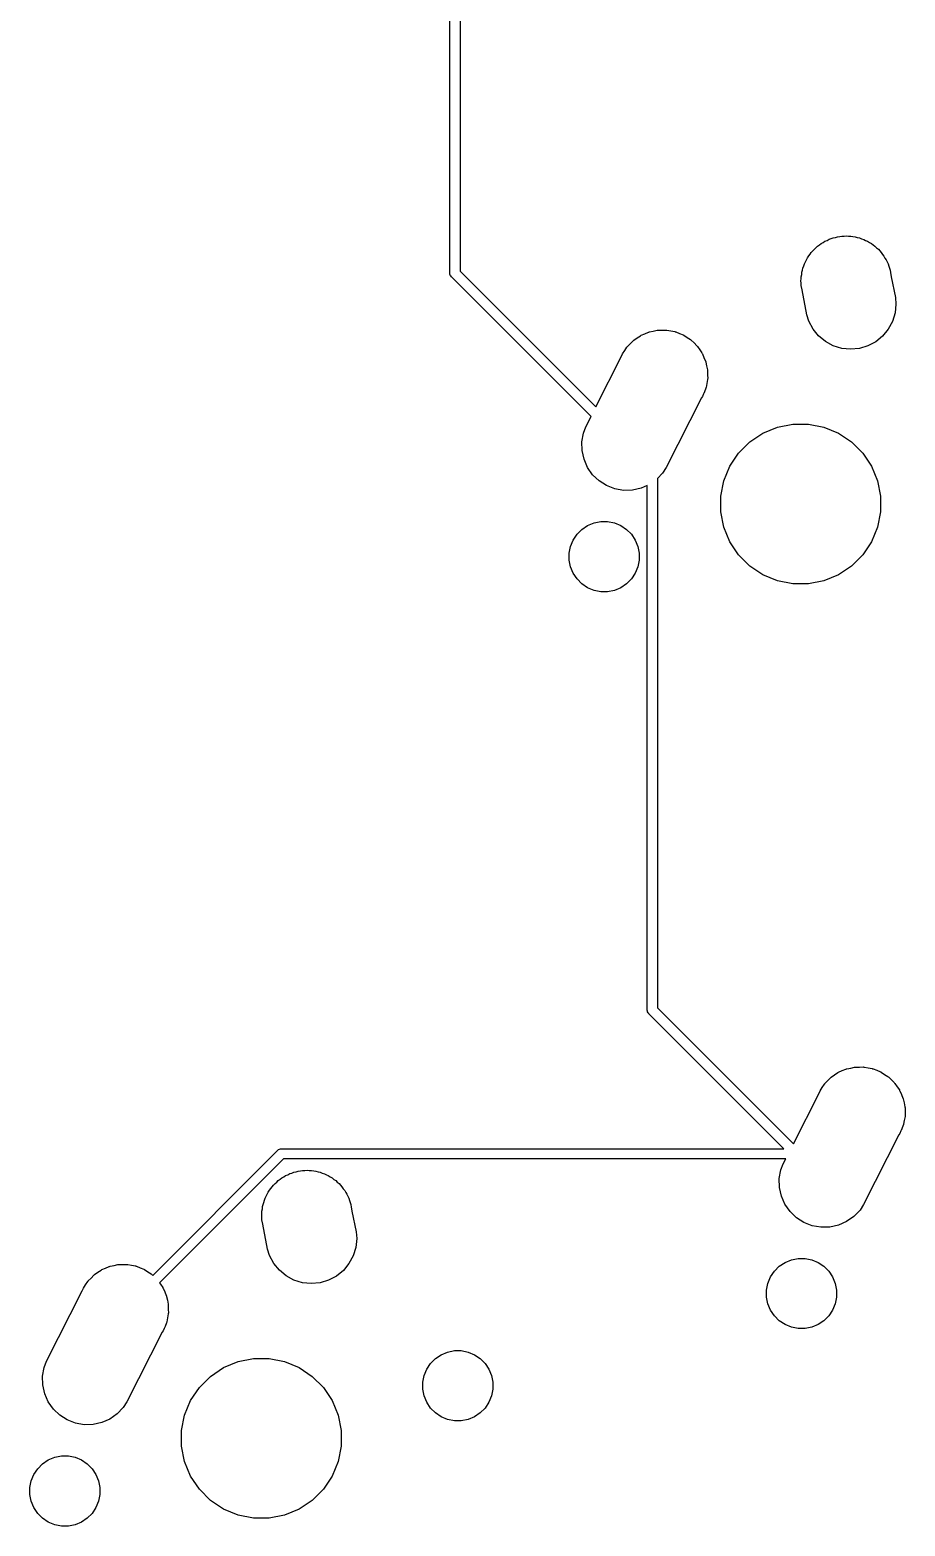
# Model space of a CAD drawing. Extents: x -662 to -203, y -195 to -58.
# Drawn here: x -374.79 to -352.93, y -172 to -134.64 of the extents above; entities that cross this region are included whole.
import ezdxf

# ---------------------------------------------------------------- set-up
doc = ezdxf.new("R2010")
doc.units = 0
doc.layers.add('BLACK', color=7, linetype='CONTINUOUS')

msp = doc.modelspace()

# ---------------------------------------------------------------- linework, layer by layer
at = {"layer": 'BLACK', "linetype": 'CONTINUOUS'}
for p, q in [((-364.303, -140.705), (-364.303, -127.615)), ((-364.049, -127.441), (-364.049, -140.659)), ((-355.199, -140.11), (-355.157, -140.076)), ((-355.157, -140.076), (-355.119, -140.038)), ((-355.119, -140.038), (-355.072, -140.006)), ((-355.072, -140.006), (-355.027, -139.97)), ((-355.027, -139.97), (-354.98, -139.945)), ((-354.98, -139.945), (-354.935, -139.915)), ((-354.935, -139.915), (-354.882, -139.893)), ((-354.882, -139.893), (-354.831, -139.866)), ((-354.831, -139.866), (-354.78, -139.851)), ((-354.78, -139.851), (-354.73, -139.83)), ((-354.73, -139.83), (-354.674, -139.819)), ((-354.674, -139.819), (-354.619, -139.803)), ((-354.619, -139.803), (-354.566, -139.798)), ((-354.566, -139.798), (-354.513, -139.787)), ((-354.513, -139.787), (-354.455, -139.787)), ((-354.455, -139.787), (-354.398, -139.782)), ((-354.398, -139.782), (-354.345, -139.787)), ((-354.345, -139.787), (-354.291, -139.787)), ((-354.291, -139.787), (-354.235, -139.798)), ((-354.235, -139.798), (-354.178, -139.804)), ((-354.178, -139.804), (-354.127, -139.82)), ((-354.127, -139.82), (-354.074, -139.83)), ((-354.074, -139.83), (-354.021, -139.852)), ((-354.021, -139.852), (-353.966, -139.869)), ((-353.966, -139.869), (-353.919, -139.895)), ((-353.919, -139.895), (-353.869, -139.915)), ((-353.869, -139.915), (-353.821, -139.947)), ((-353.821, -139.947), (-353.771, -139.974)), ((-353.771, -139.974), (-353.73, -140.008)), ((-353.73, -140.008), (-353.685, -140.038)), ((-353.685, -140.038), (-353.644, -140.079)), ((-353.644, -140.079), (-353.6, -140.116)), ((-355.445, -140.476), (-355.42, -140.429)), ((-355.42, -140.429), (-355.399, -140.379)), ((-355.399, -140.379), (-355.367, -140.331)), ((-355.367, -140.331), (-355.34, -140.281)), ((-355.34, -140.281), (-355.306, -140.24)), ((-355.306, -140.24), (-355.276, -140.195)), ((-355.276, -140.195), (-355.235, -140.154)), ((-355.235, -140.154), (-355.199, -140.11)), ((-353.6, -140.116), (-353.566, -140.157)), ((-353.566, -140.157), (-353.528, -140.195)), ((-353.528, -140.195), (-353.496, -140.243)), ((-353.496, -140.243), (-353.46, -140.287)), ((-353.46, -140.287), (-353.435, -140.335)), ((-353.435, -140.335), (-353.405, -140.379)), ((-353.405, -140.379), (-353.383, -140.432)), ((-353.383, -140.432), (-353.356, -140.483)), ((-364.304, -140.711), (-364.303, -140.705)), ((-364.301, -140.736), (-364.304, -140.711)), ((-364.294, -140.76), (-364.301, -140.736)), ((-364.284, -140.778), (-364.294, -140.76)), ((-364.282, -140.782), (-364.284, -140.778)), ((-364.266, -140.801), (-364.282, -140.782)), ((-364.262, -140.805), (-364.266, -140.801)), ((-360.776, -144.291), (-364.262, -140.805)), ((-364.049, -140.659), (-360.655, -144.053)), ((-355.527, -140.801), (-355.516, -140.745)), ((-355.527, -140.855), (-355.527, -140.801)), ((-355.516, -140.745), (-355.51, -140.688)), ((-355.51, -140.688), (-355.494, -140.637)), ((-355.494, -140.637), (-355.484, -140.584)), ((-355.484, -140.584), (-355.462, -140.531)), ((-355.462, -140.531), (-355.445, -140.476)), ((-353.356, -140.483), (-353.341, -140.534)), ((-353.341, -140.534), (-353.32, -140.584)), ((-353.32, -140.584), (-353.309, -140.64)), ((-353.309, -140.64), (-353.309, -140.642)), ((-353.309, -140.642), (-353.298, -140.694)), ((-353.298, -140.694), (-353.277, -140.801)), ((-353.277, -140.801), (-353.277, -140.803)), ((-353.277, -140.803), (-353.176, -141.321)), ((-355.533, -140.908), (-355.527, -140.855)), ((-355.527, -140.965), (-355.533, -140.908)), ((-355.527, -141.023), (-355.527, -140.965)), ((-355.506, -141.13), (-355.527, -141.023)), ((-355.384, -141.753), (-355.506, -141.13)), ((-353.16, -141.487), (-353.183, -141.707)), ((-353.176, -141.321), (-353.16, -141.487)), ((-355.337, -141.912), (-355.384, -141.753)), ((-355.233, -142.108), (-355.337, -141.912)), ((-353.248, -141.919), (-353.353, -142.114)), ((-353.183, -141.707), (-353.248, -141.919)), ((-359.708, -142.386), (-359.626, -142.331)), ((-359.626, -142.331), (-359.545, -142.274)), ((-359.545, -142.274), (-359.534, -142.27)), ((-359.534, -142.27), (-359.524, -142.263)), ((-359.524, -142.263), (-359.432, -142.225)), ((-359.432, -142.225), (-359.342, -142.185)), ((-359.342, -142.185), (-359.33, -142.183)), ((-359.33, -142.183), (-359.319, -142.178)), ((-359.319, -142.178), (-359.222, -142.159)), ((-359.222, -142.159), (-359.126, -142.137)), ((-359.126, -142.137), (-359.114, -142.137)), ((-359.114, -142.137), (-359.102, -142.135)), ((-359.102, -142.135), (-359.003, -142.135)), ((-359.003, -142.135), (-358.904, -142.133)), ((-358.904, -142.133), (-358.892, -142.135)), ((-358.892, -142.135), (-358.88, -142.135)), ((-358.88, -142.135), (-358.783, -142.154)), ((-358.783, -142.154), (-358.686, -142.171)), ((-358.686, -142.171), (-358.675, -142.176)), ((-358.675, -142.176), (-358.663, -142.178)), ((-358.663, -142.178), (-358.571, -142.216)), ((-358.571, -142.216), (-358.479, -142.252)), ((-358.479, -142.252), (-358.469, -142.258)), ((-358.469, -142.258), (-358.458, -142.263)), ((-358.458, -142.263), (-358.376, -142.318)), ((-358.376, -142.318), (-358.293, -142.371)), ((-355.093, -142.279), (-355.233, -142.108)), ((-354.922, -142.421), (-355.093, -142.279)), ((-353.494, -142.285), (-353.666, -142.425)), ((-353.353, -142.114), (-353.494, -142.285)), ((-359.988, -142.727), (-359.933, -142.645)), ((-359.933, -142.645), (-359.88, -142.561)), ((-359.88, -142.561), (-359.871, -142.553)), ((-359.871, -142.553), (-359.865, -142.543)), ((-359.865, -142.543), (-359.795, -142.473)), ((-359.795, -142.473), (-359.727, -142.401)), ((-359.727, -142.401), (-359.717, -142.395)), ((-359.717, -142.395), (-359.708, -142.386)), ((-358.293, -142.371), (-358.284, -142.379)), ((-358.284, -142.379), (-358.274, -142.386)), ((-358.274, -142.386), (-358.204, -142.456)), ((-358.204, -142.456), (-358.133, -142.524)), ((-358.133, -142.524), (-358.126, -142.534)), ((-358.126, -142.534), (-358.117, -142.543)), ((-358.117, -142.543), (-358.062, -142.625)), ((-358.062, -142.625), (-358.006, -142.706)), ((-358.006, -142.706), (-358.001, -142.717)), ((-354.727, -142.526), (-354.922, -142.421)), ((-354.515, -142.591), (-354.727, -142.526)), ((-354.295, -142.613), (-354.515, -142.591)), ((-354.074, -142.592), (-354.295, -142.613)), ((-353.862, -142.529), (-354.074, -142.592)), ((-353.666, -142.425), (-353.862, -142.529)), ((-360.655, -144.053), (-360.014, -142.789)), ((-360.014, -142.789), (-359.988, -142.727)), ((-358.001, -142.717), (-357.994, -142.727)), ((-357.994, -142.727), (-357.956, -142.818)), ((-357.956, -142.818), (-357.916, -142.909)), ((-357.916, -142.909), (-357.914, -142.92)), ((-357.914, -142.92), (-357.909, -142.932)), ((-357.909, -142.932), (-357.89, -143.029)), ((-357.89, -143.029), (-357.869, -143.125)), ((-357.866, -143.371), (-357.885, -143.467)), ((-357.869, -143.125), (-357.868, -143.137)), ((-357.868, -143.137), (-357.866, -143.149)), ((-357.866, -143.149), (-357.866, -143.248)), ((-357.866, -143.248), (-357.864, -143.347)), ((-357.864, -143.347), (-357.866, -143.358)), ((-357.866, -143.358), (-357.866, -143.371)), ((-358.018, -143.829), (-358.9, -145.567)), ((-357.994, -143.793), (-358.018, -143.829)), ((-357.968, -143.73), (-357.994, -143.793)), ((-357.963, -143.719), (-357.968, -143.73)), ((-357.947, -143.679), (-357.963, -143.719)), ((-357.909, -143.588), (-357.947, -143.679)), ((-357.907, -143.576), (-357.909, -143.588)), ((-357.902, -143.565), (-357.907, -143.576)), ((-357.885, -143.467), (-357.902, -143.565)), ((-360.967, -144.704), (-360.907, -144.549)), ((-360.907, -144.549), (-360.776, -144.291)), ((-356.485, -144.709), (-356.122, -144.559)), ((-356.122, -144.559), (-355.737, -144.483)), ((-355.737, -144.483), (-355.344, -144.483)), ((-355.344, -144.483), (-354.959, -144.559)), ((-354.959, -144.559), (-354.596, -144.709)), ((-361.005, -144.922), (-360.967, -144.704)), ((-361.001, -145.144), (-361.005, -144.922)), ((-357.09, -145.205), (-356.812, -144.928)), ((-356.812, -144.928), (-356.485, -144.709)), ((-354.596, -144.709), (-354.27, -144.928)), ((-354.27, -144.928), (-353.992, -145.205)), ((-360.953, -145.36), (-361.001, -145.144)), ((-357.308, -145.532), (-357.09, -145.205)), ((-353.992, -145.205), (-353.774, -145.532)), ((-360.864, -145.563), (-360.953, -145.36)), ((-360.737, -145.745), (-360.864, -145.563)), ((-358.9, -145.567), (-358.989, -145.707)), ((-357.458, -145.895), (-357.308, -145.532)), ((-353.774, -145.532), (-353.624, -145.895)), ((-360.577, -145.898), (-360.737, -145.745)), ((-360.39, -146.017), (-360.577, -145.898)), ((-360.183, -146.098), (-360.39, -146.017)), ((-359.373, -146.016), (-359.527, -146.084)), ((-359.373, -159.106), (-359.373, -146.016)), ((-358.989, -145.707), (-359.119, -145.842)), ((-359.119, -145.842), (-359.119, -159.06)), ((-357.535, -146.28), (-357.458, -145.895)), ((-353.624, -145.895), (-353.547, -146.28)), ((-359.965, -146.136), (-360.183, -146.098)), ((-359.744, -146.131), (-359.965, -146.136)), ((-359.527, -146.084), (-359.744, -146.131)), ((-357.535, -146.673), (-357.535, -146.28)), ((-353.547, -146.28), (-353.547, -146.673)), ((-357.458, -147.058), (-357.535, -146.673)), ((-353.547, -146.673), (-353.624, -147.058)), ((-361.127, -147.233), (-361.005, -147.112)), ((-361.005, -147.112), (-360.862, -147.016)), ((-360.862, -147.016), (-360.703, -146.95)), ((-360.703, -146.95), (-360.534, -146.916)), ((-360.534, -146.916), (-360.362, -146.916)), ((-360.362, -146.916), (-360.192, -146.95)), ((-360.192, -146.95), (-360.033, -147.016)), ((-360.033, -147.016), (-359.89, -147.112)), ((-359.89, -147.112), (-359.768, -147.233)), ((-357.308, -147.421), (-357.458, -147.058)), ((-353.624, -147.058), (-353.774, -147.421)), ((-361.323, -147.705), (-361.289, -147.536)), ((-361.289, -147.536), (-361.223, -147.377)), ((-361.223, -147.377), (-361.127, -147.233)), ((-359.768, -147.233), (-359.672, -147.377)), ((-359.672, -147.377), (-359.606, -147.536)), ((-359.606, -147.536), (-359.573, -147.705)), ((-357.09, -147.747), (-357.308, -147.421)), ((-353.774, -147.421), (-353.992, -147.747)), ((-361.323, -147.877), (-361.323, -147.705)), ((-361.289, -148.046), (-361.323, -147.877)), ((-359.573, -147.877), (-359.606, -148.046)), ((-359.573, -147.705), (-359.573, -147.877)), ((-356.812, -148.025), (-357.09, -147.747)), ((-353.992, -147.747), (-354.27, -148.025)), ((-361.223, -148.206), (-361.289, -148.046)), ((-361.127, -148.349), (-361.223, -148.206)), ((-359.672, -148.206), (-359.768, -148.349)), ((-359.606, -148.046), (-359.672, -148.206)), ((-356.485, -148.243), (-356.812, -148.025)), ((-356.122, -148.394), (-356.485, -148.243)), ((-354.596, -148.243), (-354.959, -148.394)), ((-354.27, -148.025), (-354.596, -148.243)), ((-361.005, -148.471), (-361.127, -148.349)), ((-360.862, -148.567), (-361.005, -148.471)), ((-360.703, -148.633), (-360.862, -148.567)), ((-360.534, -148.666), (-360.703, -148.633)), ((-360.362, -148.666), (-360.534, -148.666)), ((-360.192, -148.633), (-360.362, -148.666)), ((-360.033, -148.567), (-360.192, -148.633)), ((-359.89, -148.471), (-360.033, -148.567)), ((-359.768, -148.349), (-359.89, -148.471)), ((-355.737, -148.47), (-356.122, -148.394)), ((-355.344, -148.47), (-355.737, -148.47)), ((-354.959, -148.394), (-355.344, -148.47)), ((-359.373, -159.112), (-359.373, -159.106)), ((-359.371, -159.137), (-359.373, -159.112)), ((-359.364, -159.161), (-359.371, -159.137)), ((-359.119, -159.06), (-355.724, -162.454)), ((-359.352, -159.183), (-359.364, -159.161)), ((-359.336, -159.202), (-359.352, -159.183)), ((-359.352, -159.183), (-359.352, -159.183)), ((-359.331, -159.206), (-359.336, -159.202)), ((-355.961, -162.576), (-359.331, -159.206)), ((-354.593, -160.664), (-354.502, -160.626)), ((-354.502, -160.626), (-354.412, -160.586)), ((-354.412, -160.586), (-354.4, -160.584)), ((-354.4, -160.584), (-354.389, -160.579)), ((-354.389, -160.579), (-354.292, -160.56)), ((-354.292, -160.56), (-354.195, -160.538)), ((-354.195, -160.538), (-354.183, -160.538)), ((-354.183, -160.538), (-354.171, -160.536)), ((-354.171, -160.536), (-354.072, -160.536)), ((-354.072, -160.536), (-353.974, -160.534)), ((-353.974, -160.534), (-353.962, -160.536)), ((-353.962, -160.536), (-353.95, -160.536)), ((-353.95, -160.536), (-353.853, -160.555)), ((-353.853, -160.555), (-353.755, -160.572)), ((-353.755, -160.572), (-353.744, -160.577)), ((-353.744, -160.577), (-353.732, -160.579)), ((-353.732, -160.579), (-353.641, -160.617)), ((-353.641, -160.617), (-353.549, -160.653)), ((-355.002, -161.046), (-354.949, -160.962)), ((-354.949, -160.962), (-354.941, -160.954)), ((-354.941, -160.954), (-354.934, -160.944)), ((-354.934, -160.944), (-354.864, -160.874)), ((-354.864, -160.874), (-354.796, -160.802)), ((-354.796, -160.802), (-354.786, -160.795)), ((-354.786, -160.795), (-354.778, -160.787)), ((-354.778, -160.787), (-354.695, -160.732)), ((-354.695, -160.732), (-354.614, -160.675)), ((-354.614, -160.675), (-354.603, -160.67)), ((-354.603, -160.67), (-354.593, -160.664)), ((-353.549, -160.653), (-353.539, -160.659)), ((-353.539, -160.659), (-353.527, -160.664)), ((-353.527, -160.664), (-353.445, -160.719)), ((-353.445, -160.719), (-353.362, -160.772)), ((-353.362, -160.772), (-353.353, -160.78)), ((-353.353, -160.78), (-353.343, -160.787)), ((-353.343, -160.787), (-353.273, -160.857)), ((-353.273, -160.857), (-353.202, -160.925)), ((-353.202, -160.925), (-353.195, -160.935)), ((-353.195, -160.935), (-353.187, -160.944)), ((-353.187, -160.944), (-353.132, -161.026)), ((-355.724, -162.454), (-355.083, -161.19)), ((-355.083, -161.19), (-355.057, -161.128)), ((-355.057, -161.128), (-355.002, -161.046)), ((-353.132, -161.026), (-353.075, -161.107)), ((-353.075, -161.107), (-353.07, -161.118)), ((-353.07, -161.118), (-353.063, -161.128)), ((-353.063, -161.128), (-353.026, -161.219)), ((-353.026, -161.219), (-352.986, -161.309)), ((-352.986, -161.309), (-352.983, -161.321)), ((-352.983, -161.321), (-352.979, -161.333)), ((-352.979, -161.333), (-352.959, -161.429)), ((-352.959, -161.429), (-352.938, -161.526)), ((-352.938, -161.526), (-352.938, -161.538)), ((-352.938, -161.538), (-352.935, -161.55)), ((-352.935, -161.55), (-352.935, -161.649)), ((-352.935, -161.649), (-352.933, -161.747)), ((-352.933, -161.747), (-352.935, -161.759)), ((-352.935, -161.759), (-352.935, -161.771)), ((-353.038, -162.131), (-353.063, -162.194)), ((-353.032, -162.12), (-353.038, -162.131)), ((-353.016, -162.08), (-353.032, -162.12)), ((-352.979, -161.989), (-353.016, -162.08)), ((-352.976, -161.977), (-352.979, -161.989)), ((-352.972, -161.966), (-352.976, -161.977)), ((-352.955, -161.868), (-352.972, -161.966)), ((-352.935, -161.771), (-352.955, -161.868)), ((-353.088, -162.23), (-353.97, -163.968)), ((-353.063, -162.194), (-353.088, -162.23)), ((-371.724, -165.737), (-368.605, -162.618)), ((-368.458, -162.83), (-371.553, -165.925)), ((-368.605, -162.618), (-368.601, -162.613)), ((-368.601, -162.613), (-368.581, -162.597)), ((-368.581, -162.597), (-368.559, -162.585)), ((-368.559, -162.585), (-368.535, -162.578)), ((-368.535, -162.578), (-368.517, -162.576)), ((-368.517, -162.576), (-368.517, -162.576)), ((-368.517, -162.576), (-368.511, -162.576)), ((-368.511, -162.576), (-368.504, -162.576)), ((-368.504, -162.576), (-355.961, -162.576)), ((-355.915, -162.83), (-368.458, -162.83)), ((-355.976, -162.95), (-355.915, -162.83)), ((-368.45, -163.276), (-368.405, -163.247)), ((-368.405, -163.247), (-368.352, -163.225)), ((-368.352, -163.225), (-368.302, -163.198)), ((-368.302, -163.198), (-368.25, -163.182)), ((-368.25, -163.182), (-368.201, -163.162)), ((-368.201, -163.162), (-368.144, -163.151)), ((-368.144, -163.151), (-368.089, -163.134)), ((-368.089, -163.134), (-368.036, -163.129)), ((-368.036, -163.129), (-367.983, -163.119)), ((-367.983, -163.119), (-367.926, -163.119)), ((-367.926, -163.119), (-367.869, -163.113)), ((-367.869, -163.113), (-367.815, -163.119)), ((-367.815, -163.119), (-367.762, -163.119)), ((-367.762, -163.119), (-367.705, -163.13)), ((-367.705, -163.13), (-367.648, -163.136)), ((-367.648, -163.136), (-367.597, -163.151)), ((-367.597, -163.151), (-367.544, -163.162)), ((-367.544, -163.162), (-367.491, -163.184)), ((-367.491, -163.184), (-367.436, -163.201)), ((-367.436, -163.201), (-367.389, -163.226)), ((-367.389, -163.226), (-367.34, -163.247)), ((-367.34, -163.247), (-367.292, -163.278)), ((-356.075, -163.323), (-356.036, -163.105)), ((-356.036, -163.105), (-355.976, -162.95)), ((-368.838, -163.663), (-368.81, -163.612)), ((-368.81, -163.612), (-368.776, -163.571)), ((-368.776, -163.571), (-368.746, -163.526)), ((-368.746, -163.526), (-368.706, -163.486)), ((-368.706, -163.486), (-368.669, -163.441)), ((-368.669, -163.441), (-368.628, -163.408)), ((-368.628, -163.408), (-368.59, -163.37)), ((-368.59, -163.37), (-368.542, -163.338)), ((-368.542, -163.338), (-368.497, -163.301)), ((-368.497, -163.301), (-368.45, -163.276)), ((-367.292, -163.278), (-367.241, -163.306)), ((-367.241, -163.306), (-367.2, -163.34)), ((-367.2, -163.34), (-367.155, -163.37)), ((-367.155, -163.37), (-367.115, -163.41)), ((-367.115, -163.41), (-367.07, -163.447)), ((-367.07, -163.447), (-367.037, -163.488)), ((-367.037, -163.488), (-366.999, -163.526)), ((-366.999, -163.526), (-366.967, -163.574)), ((-366.967, -163.574), (-366.93, -163.619)), ((-366.93, -163.619), (-366.905, -163.666)), ((-356.07, -163.545), (-356.075, -163.323)), ((-356.022, -163.761), (-356.07, -163.545)), ((-368.98, -164.019), (-368.965, -163.968)), ((-368.965, -163.968), (-368.954, -163.915)), ((-368.954, -163.915), (-368.932, -163.862)), ((-368.932, -163.862), (-368.915, -163.807)), ((-368.915, -163.807), (-368.89, -163.76)), ((-368.89, -163.76), (-368.869, -163.711)), ((-368.869, -163.711), (-368.838, -163.663)), ((-366.905, -163.666), (-366.876, -163.711)), ((-366.876, -163.711), (-366.854, -163.764)), ((-366.854, -163.764), (-366.827, -163.814)), ((-366.827, -163.814), (-366.811, -163.866)), ((-366.811, -163.866), (-366.791, -163.915)), ((-366.791, -163.915), (-366.78, -163.972)), ((-366.78, -163.972), (-366.779, -163.974)), ((-366.779, -163.974), (-366.769, -164.026)), ((-355.933, -163.964), (-356.022, -163.761)), ((-355.806, -164.146), (-355.933, -163.964)), ((-353.97, -163.968), (-354.059, -164.108)), ((-369.003, -164.24), (-368.998, -164.186)), ((-368.998, -164.297), (-369.003, -164.24)), ((-368.998, -164.133), (-368.986, -164.076)), ((-368.998, -164.186), (-368.998, -164.133)), ((-368.998, -164.354), (-368.998, -164.297)), ((-368.976, -164.461), (-368.998, -164.354)), ((-368.986, -164.076), (-368.98, -164.019)), ((-366.769, -164.026), (-366.748, -164.133)), ((-366.748, -164.133), (-366.748, -164.135)), ((-366.748, -164.135), (-366.646, -164.653)), ((-355.646, -164.299), (-355.806, -164.146)), ((-355.459, -164.418), (-355.646, -164.299)), ((-354.212, -164.268), (-354.394, -164.395)), ((-354.059, -164.108), (-354.212, -164.268)), ((-368.855, -165.084), (-368.976, -164.461)), ((-366.646, -164.653), (-366.631, -164.818)), ((-355.253, -164.498), (-355.459, -164.418)), ((-355.035, -164.537), (-355.253, -164.498)), ((-354.813, -164.532), (-355.035, -164.537)), ((-354.597, -164.484), (-354.813, -164.532)), ((-354.394, -164.395), (-354.597, -164.484)), ((-368.807, -165.243), (-368.855, -165.084)), ((-366.653, -165.038), (-366.718, -165.25)), ((-366.631, -164.818), (-366.653, -165.038)), ((-372.789, -165.509), (-372.692, -165.49)), ((-372.692, -165.49), (-372.596, -165.469)), ((-372.596, -165.469), (-372.584, -165.469)), ((-372.584, -165.469), (-372.572, -165.466)), ((-372.572, -165.466), (-372.473, -165.466)), ((-372.473, -165.466), (-372.375, -165.464)), ((-372.375, -165.464), (-372.363, -165.466)), ((-372.363, -165.466), (-372.35, -165.466)), ((-372.35, -165.466), (-372.253, -165.485)), ((-372.253, -165.485), (-372.156, -165.503)), ((-368.703, -165.439), (-368.807, -165.243)), ((-368.563, -165.611), (-368.703, -165.439)), ((-366.823, -165.445), (-366.964, -165.616)), ((-366.718, -165.25), (-366.823, -165.445)), ((-356.075, -165.512), (-355.932, -165.417)), ((-355.932, -165.417), (-355.772, -165.351)), ((-355.772, -165.351), (-355.603, -165.317)), ((-355.603, -165.317), (-355.431, -165.317)), ((-355.431, -165.317), (-355.262, -165.351)), ((-355.262, -165.351), (-355.103, -165.417)), ((-355.103, -165.417), (-354.959, -165.512)), ((-373.335, -165.874), (-373.265, -165.804)), ((-373.265, -165.804), (-373.197, -165.733)), ((-373.197, -165.733), (-373.187, -165.726)), ((-373.187, -165.726), (-373.178, -165.717)), ((-373.178, -165.717), (-373.096, -165.662)), ((-373.096, -165.662), (-373.015, -165.606)), ((-373.015, -165.606), (-373.004, -165.601)), ((-373.004, -165.601), (-372.994, -165.594)), ((-372.994, -165.594), (-372.903, -165.556)), ((-372.903, -165.556), (-372.812, -165.517)), ((-372.812, -165.517), (-372.801, -165.514)), ((-372.801, -165.514), (-372.789, -165.509)), ((-372.156, -165.503), (-372.145, -165.507)), ((-372.145, -165.507), (-372.133, -165.509)), ((-372.133, -165.509), (-372.042, -165.547)), ((-372.042, -165.547), (-371.95, -165.583)), ((-371.95, -165.583), (-371.94, -165.59)), ((-371.94, -165.59), (-371.928, -165.594)), ((-371.928, -165.594), (-371.846, -165.649)), ((-371.846, -165.649), (-371.763, -165.702)), ((-371.763, -165.702), (-371.754, -165.711)), ((-371.754, -165.711), (-371.744, -165.717)), ((-371.744, -165.717), (-371.724, -165.737)), ((-368.392, -165.752), (-368.563, -165.611)), ((-368.197, -165.857), (-368.392, -165.752)), ((-367.985, -165.922), (-368.197, -165.857)), ((-367.332, -165.86), (-367.544, -165.924)), ((-367.136, -165.756), (-367.332, -165.86)), ((-366.964, -165.616), (-367.136, -165.756)), ((-356.359, -165.937), (-356.293, -165.778)), ((-356.293, -165.778), (-356.197, -165.634)), ((-356.197, -165.634), (-356.075, -165.512)), ((-354.959, -165.512), (-354.838, -165.634)), ((-354.838, -165.634), (-354.742, -165.778)), ((-354.742, -165.778), (-354.676, -165.937)), ((-374.377, -167.881), (-373.484, -166.121)), ((-373.484, -166.121), (-373.458, -166.058)), ((-373.458, -166.058), (-373.403, -165.976)), ((-373.403, -165.976), (-373.35, -165.893)), ((-373.35, -165.893), (-373.342, -165.884)), ((-373.342, -165.884), (-373.335, -165.874)), ((-371.553, -165.925), (-371.533, -165.956)), ((-371.533, -165.956), (-371.476, -166.037)), ((-371.476, -166.037), (-371.471, -166.048)), ((-371.471, -166.048), (-371.464, -166.058)), ((-371.464, -166.058), (-371.426, -166.15)), ((-371.426, -166.15), (-371.387, -166.24)), ((-371.387, -166.24), (-371.384, -166.252)), ((-367.765, -165.945), (-367.985, -165.922)), ((-367.544, -165.924), (-367.765, -165.945)), ((-356.392, -166.106), (-356.359, -165.937)), ((-356.392, -166.278), (-356.392, -166.106)), ((-354.676, -165.937), (-354.642, -166.106)), ((-354.642, -166.106), (-354.642, -166.278)), ((-371.384, -166.252), (-371.379, -166.263)), ((-371.379, -166.263), (-371.36, -166.36)), ((-371.36, -166.36), (-371.339, -166.456)), ((-371.339, -166.456), (-371.339, -166.468)), ((-371.339, -166.468), (-371.336, -166.48)), ((-371.336, -166.48), (-371.336, -166.579)), ((-371.336, -166.579), (-371.334, -166.678)), ((-356.359, -166.447), (-356.392, -166.278)), ((-356.293, -166.607), (-356.359, -166.447)), ((-356.197, -166.75), (-356.293, -166.607)), ((-354.742, -166.607), (-354.838, -166.75)), ((-354.676, -166.447), (-354.742, -166.607)), ((-354.642, -166.278), (-354.676, -166.447)), ((-371.379, -166.919), (-371.417, -167.011)), ((-371.377, -166.907), (-371.379, -166.919)), ((-371.373, -166.896), (-371.377, -166.907)), ((-371.356, -166.799), (-371.373, -166.896)), ((-371.336, -166.702), (-371.356, -166.799)), ((-371.334, -166.678), (-371.336, -166.69)), ((-371.336, -166.69), (-371.336, -166.702)), ((-356.075, -166.872), (-356.197, -166.75)), ((-355.932, -166.968), (-356.075, -166.872)), ((-355.772, -167.033), (-355.932, -166.968)), ((-355.103, -166.968), (-355.262, -167.033)), ((-354.959, -166.872), (-355.103, -166.968)), ((-354.838, -166.75), (-354.959, -166.872)), ((-371.488, -167.16), (-372.37, -168.899)), ((-371.464, -167.124), (-371.488, -167.16)), ((-371.438, -167.062), (-371.464, -167.124)), ((-371.433, -167.051), (-371.438, -167.062)), ((-371.417, -167.011), (-371.433, -167.051)), ((-355.603, -167.067), (-355.772, -167.033)), ((-355.431, -167.067), (-355.603, -167.067)), ((-355.262, -167.033), (-355.431, -167.067)), ((-364.662, -167.813), (-364.519, -167.718)), ((-364.519, -167.718), (-364.359, -167.652)), ((-364.359, -167.652), (-364.19, -167.618)), ((-364.19, -167.618), (-364.018, -167.618)), ((-364.018, -167.618), (-363.849, -167.652)), ((-363.849, -167.652), (-363.69, -167.718)), ((-363.69, -167.718), (-363.546, -167.813)), ((-374.476, -168.254), (-374.437, -168.036)), ((-374.437, -168.036), (-374.377, -167.881)), ((-370.282, -168.259), (-369.956, -168.041)), ((-369.956, -168.041), (-369.593, -167.891)), ((-369.593, -167.891), (-369.208, -167.814)), ((-369.208, -167.814), (-368.815, -167.814)), ((-368.815, -167.814), (-368.43, -167.891)), ((-368.43, -167.891), (-368.067, -168.041)), ((-368.067, -168.041), (-367.74, -168.259)), ((-364.946, -168.238), (-364.88, -168.079)), ((-364.88, -168.079), (-364.784, -167.935)), ((-364.784, -167.935), (-364.662, -167.813)), ((-363.546, -167.813), (-363.425, -167.935)), ((-363.425, -167.935), (-363.329, -168.079)), ((-363.329, -168.079), (-363.263, -168.238)), ((-374.471, -168.475), (-374.476, -168.254)), ((-374.423, -168.692), (-374.471, -168.475)), ((-370.56, -168.537), (-370.282, -168.259)), ((-367.74, -168.259), (-367.462, -168.537)), ((-364.979, -168.407), (-364.946, -168.238)), ((-364.979, -168.579), (-364.979, -168.407)), ((-363.263, -168.238), (-363.229, -168.407)), ((-363.229, -168.407), (-363.229, -168.579)), ((-374.334, -168.895), (-374.423, -168.692)), ((-370.778, -168.863), (-370.56, -168.537)), ((-367.462, -168.537), (-367.244, -168.863)), ((-364.946, -168.748), (-364.979, -168.579)), ((-364.88, -168.907), (-364.946, -168.748)), ((-363.263, -168.748), (-363.329, -168.907)), ((-363.229, -168.579), (-363.263, -168.748)), ((-374.207, -169.076), (-374.334, -168.895)), ((-374.047, -169.229), (-374.207, -169.076)), ((-373.86, -169.349), (-374.047, -169.229)), ((-372.613, -169.199), (-372.795, -169.326)), ((-372.46, -169.039), (-372.613, -169.199)), ((-372.37, -168.899), (-372.46, -169.039)), ((-371.005, -169.611), (-370.928, -169.226)), ((-370.928, -169.226), (-370.778, -168.863)), ((-367.244, -168.863), (-367.094, -169.226)), ((-367.094, -169.226), (-367.017, -169.611)), ((-364.784, -169.051), (-364.88, -168.907)), ((-364.662, -169.173), (-364.784, -169.051)), ((-364.519, -169.268), (-364.662, -169.173)), ((-363.546, -169.173), (-363.69, -169.268)), ((-363.425, -169.051), (-363.546, -169.173)), ((-363.329, -168.907), (-363.425, -169.051)), ((-373.654, -169.429), (-373.86, -169.349)), ((-373.435, -169.468), (-373.654, -169.429)), ((-373.214, -169.463), (-373.435, -169.468)), ((-372.998, -169.415), (-373.214, -169.463)), ((-372.795, -169.326), (-372.998, -169.415)), ((-364.359, -169.334), (-364.519, -169.268)), ((-364.19, -169.368), (-364.359, -169.334)), ((-364.018, -169.368), (-364.19, -169.368)), ((-363.849, -169.334), (-364.018, -169.368)), ((-363.69, -169.268), (-363.849, -169.334)), ((-371.005, -170.004), (-371.005, -169.611)), ((-367.017, -169.611), (-367.017, -170.004)), ((-374.476, -170.443), (-374.333, -170.347)), ((-374.333, -170.347), (-374.173, -170.281)), ((-374.173, -170.281), (-374.004, -170.248)), ((-374.004, -170.248), (-373.832, -170.248)), ((-373.832, -170.248), (-373.663, -170.281)), ((-373.663, -170.281), (-373.504, -170.347)), ((-373.504, -170.347), (-373.36, -170.443)), ((-370.928, -170.389), (-371.005, -170.004)), ((-367.017, -170.004), (-367.094, -170.389)), ((-374.759, -170.867), (-374.693, -170.708)), ((-374.693, -170.708), (-374.598, -170.565)), ((-374.598, -170.565), (-374.476, -170.443)), ((-373.36, -170.443), (-373.238, -170.565)), ((-373.238, -170.565), (-373.143, -170.708)), ((-373.143, -170.708), (-373.077, -170.867)), ((-370.778, -170.752), (-370.928, -170.389)), ((-367.094, -170.389), (-367.244, -170.752)), ((-374.793, -171.036), (-374.759, -170.867)), ((-374.793, -171.209), (-374.793, -171.036)), ((-373.077, -170.867), (-373.043, -171.036)), ((-373.043, -171.036), (-373.043, -171.209)), ((-370.56, -171.079), (-370.778, -170.752)), ((-370.282, -171.357), (-370.56, -171.079)), ((-367.462, -171.079), (-367.74, -171.357)), ((-367.244, -170.752), (-367.462, -171.079)), ((-374.759, -171.378), (-374.793, -171.209)), ((-374.693, -171.537), (-374.759, -171.378)), ((-373.077, -171.378), (-373.143, -171.537)), ((-373.043, -171.209), (-373.077, -171.378)), ((-369.956, -171.575), (-370.282, -171.357)), ((-367.74, -171.357), (-368.067, -171.575)), ((-374.598, -171.68), (-374.693, -171.537)), ((-374.476, -171.802), (-374.598, -171.68)), ((-374.333, -171.898), (-374.476, -171.802)), ((-373.36, -171.802), (-373.504, -171.898)), ((-373.238, -171.68), (-373.36, -171.802)), ((-373.143, -171.537), (-373.238, -171.68)), ((-369.593, -171.725), (-369.956, -171.575)), ((-369.208, -171.802), (-369.593, -171.725)), ((-368.815, -171.802), (-369.208, -171.802)), ((-368.43, -171.725), (-368.815, -171.802)), ((-368.067, -171.575), (-368.43, -171.725)), ((-374.173, -171.964), (-374.333, -171.898)), ((-374.004, -171.998), (-374.173, -171.964)), ((-373.832, -171.998), (-374.004, -171.998)), ((-373.663, -171.964), (-373.832, -171.998)), ((-373.504, -171.898), (-373.663, -171.964))]:
    msp.add_line(p, q, dxfattribs=at)

doc.saveas('drawing.dxf')
